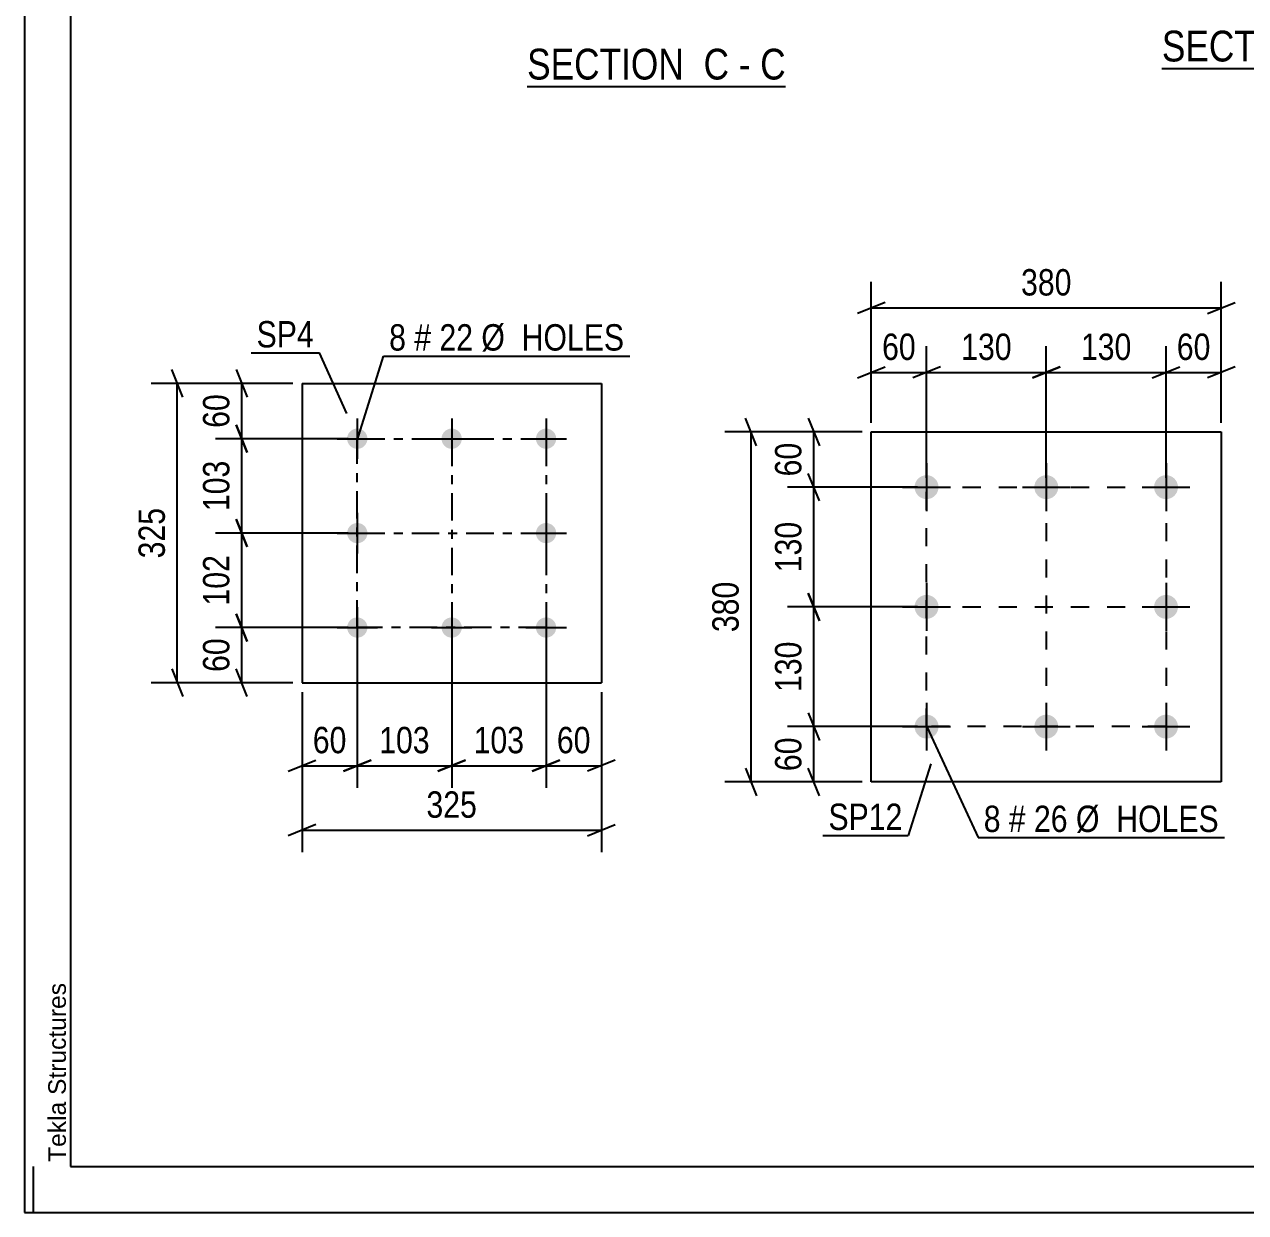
# Model space of a CAD drawing. Header units: millimetres. Extents: x 0 to 841, y 0 to 594.
# Drawn here: x 0 to 132.6, y 0 to 129 of the extents above; entities that cross this region are included whole.
import ezdxf

# ---------------------------------------------------------------- set-up
doc = ezdxf.new("R2010")
doc.units = ezdxf.units.MM
doc.linetypes.add('DXK_LINE_DOT2', pattern=[3.9198, 1.9599, -1.9599])
doc.linetypes.add('DXK_LINE_DOT3', pattern=[5.9187, 2.979, -0.9799, 0.9799, -0.9799])
doc.styles.add('Arial', font='arial.ttf', dxfattribs={"height": 0.2})
doc.styles.add('Arial Narrow', font='ARIALN.TTF', dxfattribs={"height": 0.2})

# ---------------------------------------------------------------- blocks, each defined once
blk = doc.blocks.new('Unknown-247646094-1133')
at = {"color": 5, "linetype": 'Continuous'}
for p, q in [((0, 594), (0, 0)), ((5, 589), (5, 5)), ((1, 0), (1, 5)), ((5, 5), (836, 5)), ((0, 0), (841, 0))]:
    blk.add_line(p, q, dxfattribs=at)
at = {"color": 174, "linetype": 'Continuous', "style": 'Arial'}
blk.add_text('Tekla Structures', height=1.9102, rotation=90, dxfattribs=at).set_placement((4.5, 5.5))
blk = doc.blocks.new('Unknown-247646094-13 - 1834')
at = {"color": 6, "linetype": 'Continuous'}
blk.add_line((54.58, 122.27), (82.65, 122.27), dxfattribs=at)
at = {"color": 0, "linetype": 'Continuous'}
for points in [[(72.69, 123.02), (72.69, 126.52), (54.58, 126.52), (54.58, 123.02)], [(76.51, 123.02), (76.51, 126.52), (73.74, 126.52), (73.74, 123.02)], [(78.84, 123.02), (78.84, 126.52), (77.56, 126.52), (77.56, 123.02)], [(82.65, 123.02), (82.65, 126.52), (79.89, 126.52), (79.89, 123.02)]]:
    blk.add_wipeout(points, dxfattribs=at)
at = {"color": 7, "linetype": 'Continuous', "style": 'Arial Narrow'}
for s, p in [('SECTION ', (54.58, 123.02)), ('C', (73.74, 123.02)), ('C', (79.89, 123.02)), ('-', (77.56, 123.02))]:
    blk.add_text(s, height=3.34, dxfattribs=at).set_placement(p)
blk = doc.blocks.new('Unknown-247646094-14 - 1659')
at = {"color": 6, "linetype": 'Continuous'}
blk.add_line((123.5, 124.23), (151.57, 124.23), dxfattribs=at)
at = {"color": 0, "linetype": 'Continuous'}
for points in [[(141.61, 124.98), (141.61, 128.48), (123.5, 128.48), (123.5, 124.98)], [(145.42, 124.98), (145.42, 128.48), (142.66, 128.48), (142.66, 124.98)], [(147.75, 124.98), (147.75, 128.48), (146.47, 128.48), (146.47, 124.98)], [(151.57, 124.98), (151.57, 128.48), (148.8, 128.48), (148.8, 124.98)]]:
    blk.add_wipeout(points, dxfattribs=at)
at = {"color": 7, "linetype": 'Continuous', "style": 'Arial Narrow'}
for s, p in [('SECTION ', (123.5, 124.98)), ('D', (142.66, 124.98)), ('D', (148.8, 124.98)), ('-', (146.47, 124.98))]:
    blk.add_text(s, height=3.34, dxfattribs=at).set_placement(p)
blk = doc.blocks.new('Part-247646094-4724 - 4685')
at = {"color": 2, "linetype": 'Continuous'}
for p, q in [((91.95, 46.76), (91.95, 84.76)), ((91.95, 84.76), (129.95, 84.76)), ((129.95, 84.76), (129.95, 46.76)), ((129.95, 46.76), (91.95, 46.76))]:
    blk.add_line(p, q, dxfattribs=at)
blk = doc.blocks.new('Bolt-247646094-4719 - 4685')
at = {"linetype": 'Continuous'}
for points in [[(97.95, 80.06, -1), (97.95, 77.46, -1)], [(110.95, 80.06, -1), (110.95, 77.46, -1)], [(123.95, 80.06, -1), (123.95, 77.46, -1)], [(97.95, 67.06, -1), (97.95, 64.46, -1)], [(123.95, 67.06, -1), (123.95, 64.46, -1)], [(97.95, 54.06, -1), (97.95, 51.46, -1)], [(110.95, 54.06, -1), (110.95, 51.46, -1)], [(123.95, 54.06, -1), (123.95, 51.46, -1)]]:
    blk.add_hatch(color=1, dxfattribs=at).paths.add_polyline_path(points)
at = {"color": 1, "linetype": 'Continuous'}
for p, q in [((97.95, 81.36), (97.95, 76.16)), ((110.95, 81.36), (110.95, 76.16)), ((123.95, 81.36), (123.95, 76.16)), ((95.35, 78.76), (100.55, 78.76)), ((108.35, 78.76), (113.55, 78.76)), ((121.35, 78.76), (126.55, 78.76)), ((97.95, 68.36), (97.95, 63.16)), ((123.95, 68.36), (123.95, 63.16)), ((95.35, 65.76), (100.55, 65.76)), ((121.35, 65.76), (126.55, 65.76)), ((97.95, 55.36), (97.95, 50.16)), ((110.95, 55.36), (110.95, 50.16)), ((123.95, 55.36), (123.95, 50.16)), ((95.35, 52.76), (100.55, 52.76)), ((108.35, 52.76), (113.55, 52.76)), ((121.35, 52.76), (126.55, 52.76))]:
    blk.add_line(p, q, dxfattribs=at)
blk = doc.blocks.new('Bolt-247646094-4416 - 4382')
at = {"linetype": 'Continuous'}
for points in [[(36.14, 85.12, -1), (36.14, 82.92, -1)], [(46.39, 85.12, -1), (46.39, 82.92, -1)], [(56.64, 85.12, -1), (56.64, 82.92, -1)], [(36.14, 74.87, -1), (36.14, 72.67, -1)], [(56.64, 74.87, -1), (56.64, 72.67, -1)], [(36.14, 64.62, -1), (36.14, 62.42, -1)], [(46.39, 64.62, -1), (46.39, 62.42, -1)], [(56.64, 64.62, -1), (56.64, 62.42, -1)]]:
    blk.add_hatch(color=1, dxfattribs=at).paths.add_polyline_path(points)
at = {"color": 1, "linetype": 'Continuous'}
for p, q in [((36.14, 86.22), (36.14, 81.82)), ((46.39, 86.22), (46.39, 81.82)), ((56.64, 86.22), (56.64, 81.82)), ((33.94, 84.02), (38.34, 84.02)), ((44.19, 84.02), (48.59, 84.02)), ((54.44, 84.02), (58.84, 84.02)), ((36.14, 75.97), (36.14, 71.57)), ((56.64, 75.97), (56.64, 71.57)), ((33.94, 73.77), (38.34, 73.77)), ((54.44, 73.77), (58.84, 73.77)), ((36.14, 65.72), (36.14, 61.32)), ((46.39, 65.72), (46.39, 61.32)), ((56.64, 65.72), (56.64, 61.32)), ((33.94, 63.52), (38.34, 63.52)), ((44.19, 63.52), (48.59, 63.52)), ((54.44, 63.52), (58.84, 63.52))]:
    blk.add_line(p, q, dxfattribs=at)
blk = doc.blocks.new('Part-247646094-4421 - 4382')
at = {"color": 2, "linetype": 'Continuous'}
for p, q in [((30.14, 90.02), (30.14, 57.52)), ((30.14, 90.02), (62.64, 90.02)), ((62.64, 90.02), (62.64, 57.52)), ((30.14, 57.52), (62.64, 57.52))]:
    blk.add_line(p, q, dxfattribs=at)
blk = doc.blocks.new('Rectangle-247646094-28038 - 4685')
at = {"color": 1, "linetype": 'DXK_LINE_DOT2'}
blk.add_lwpolyline([(97.95, 78.76), (123.95, 78.76), (123.95, 52.76), (97.95, 52.76), (97.95, 78.76)], close=True, dxfattribs=at)
blk = doc.blocks.new('Rectangle-247646094-4510 - 4382')
at = {"color": 1, "linetype": 'DXK_LINE_DOT3'}
blk.add_lwpolyline([(36.14, 84.02), (56.64, 84.02), (56.64, 63.52), (36.14, 63.52), (36.14, 84.02)], close=True, dxfattribs=at)
blk = doc.blocks.new('Line-247646094-28048 - 4685')
at = {"color": 1, "linetype": 'DXK_LINE_DOT2'}
blk.add_line((97.95, 65.76), (123.95, 65.76), dxfattribs=at)
blk = doc.blocks.new('Line-247646094-4503 - 4382')
at = {"color": 1, "linetype": 'DXK_LINE_DOT3'}
blk.add_line((46.39, 84.02), (46.39, 63.52), dxfattribs=at)
blk = doc.blocks.new('Line-247646094-28055 - 4685')
at = {"color": 1, "linetype": 'DXK_LINE_DOT2'}
blk.add_line((110.95, 78.76), (110.95, 52.76), dxfattribs=at)
blk = doc.blocks.new('Line-247646094-4495 - 4382')
at = {"color": 1, "linetype": 'DXK_LINE_DOT3'}
blk.add_line((36.14, 73.77), (56.64, 73.77), dxfattribs=at)
blk = doc.blocks.new('StraightDimension-247646094-27957 - 4685')
at = {"color": 7, "linetype": 'Continuous'}
for p, q in [((123.95, 79.76), (123.95, 94.07)), ((129.95, 85.76), (129.95, 94.07)), ((122.45, 90.62), (125.45, 91.82)), ((131.45, 91.82), (128.45, 90.62)), ((123.95, 91.22), (129.95, 91.22))]:
    blk.add_line(p, q, dxfattribs=at)
at = {"color": 0}
blk.add_wipeout([(129.38, 91.97), (129.38, 96.17), (124.52, 96.17), (124.52, 91.97)], dxfattribs=at)
at = {"color": 3, "style": 'Arial Narrow'}
blk.add_text('60', height=2.863, dxfattribs=at).set_placement((125.12, 92.57))
blk = doc.blocks.new('StraightDimension-247646094-27958 - 4685')
at = {"color": 7, "linetype": 'Continuous'}
for p, q in [((110.95, 79.76), (110.95, 94.07)), ((123.95, 79.76), (123.95, 94.07)), ((112.45, 91.82), (109.45, 90.62)), ((122.45, 90.62), (125.45, 91.82)), ((110.95, 91.22), (123.95, 91.22))]:
    blk.add_line(p, q, dxfattribs=at)
at = {"color": 0}
blk.add_wipeout([(120.79, 91.97), (120.79, 96.17), (114.11, 96.17), (114.11, 91.97)], dxfattribs=at)
at = {"color": 3, "style": 'Arial Narrow'}
blk.add_text('130', height=2.863, dxfattribs=at).set_placement((114.71, 92.57))
blk = doc.blocks.new('StraightDimension-247646094-27959 - 4685')
at = {"color": 7, "linetype": 'Continuous'}
for p, q in [((97.95, 79.76), (97.95, 94.07)), ((110.95, 79.76), (110.95, 94.07)), ((99.45, 91.82), (96.45, 90.62)), ((109.45, 90.62), (112.45, 91.82)), ((97.95, 91.22), (110.95, 91.22))]:
    blk.add_line(p, q, dxfattribs=at)
at = {"color": 0}
blk.add_wipeout([(107.79, 91.97), (107.79, 96.17), (101.11, 96.17), (101.11, 91.97)], dxfattribs=at)
at = {"color": 3, "style": 'Arial Narrow'}
blk.add_text('130', height=2.863, dxfattribs=at).set_placement((101.71, 92.57))
blk = doc.blocks.new('StraightDimension-247646094-27960 - 4685')
at = {"color": 7, "linetype": 'Continuous'}
for p, q in [((91.95, 85.76), (91.95, 94.07)), ((97.95, 79.76), (97.95, 94.07)), ((90.45, 90.62), (93.45, 91.82)), ((99.45, 91.82), (96.45, 90.62)), ((91.95, 91.22), (97.95, 91.22))]:
    blk.add_line(p, q, dxfattribs=at)
at = {"color": 0}
blk.add_wipeout([(97.38, 91.97), (97.38, 96.17), (92.52, 96.17), (92.52, 91.97)], dxfattribs=at)
at = {"color": 3, "style": 'Arial Narrow'}
blk.add_text('60', height=2.863, dxfattribs=at).set_placement((93.12, 92.57))
blk = doc.blocks.new('StraightDimension-247646094-27982 - 4685')
at = {"color": 7, "linetype": 'Continuous'}
for p, q in [((91.95, 85.76), (91.95, 101.07)), ((129.95, 85.76), (129.95, 101.07)), ((93.45, 98.82), (90.45, 97.62)), ((91.95, 98.22), (129.95, 98.22)), ((128.45, 97.62), (131.45, 98.82))]:
    blk.add_line(p, q, dxfattribs=at)
at = {"color": 0}
blk.add_wipeout([(114.29, 98.97), (114.29, 103.17), (107.61, 103.17), (107.61, 98.97)], dxfattribs=at)
at = {"color": 3, "style": 'Arial Narrow'}
blk.add_text('380', height=2.863, dxfattribs=at).set_placement((108.21, 99.57))
blk = doc.blocks.new('StraightDimension-247646094-28003 - 4685')
at = {"color": 7, "linetype": 'Continuous'}
for p, q in [((85.11, 86.26), (86.31, 83.26)), ((90.95, 84.76), (82.86, 84.76)), ((85.71, 78.76), (85.71, 84.76)), ((86.31, 77.26), (85.11, 80.26)), ((96.95, 78.76), (82.86, 78.76))]:
    blk.add_line(p, q, dxfattribs=at)
at = {"color": 0}
blk.add_wipeout([(84.96, 84.19), (80.76, 84.19), (80.76, 79.33), (84.96, 79.33)], dxfattribs=at)
at = {"color": 3, "style": 'Arial Narrow'}
blk.add_text('60', height=2.863, rotation=90.0002, dxfattribs=at).set_placement((84.36, 79.93))
blk = doc.blocks.new('StraightDimension-247646094-28004 - 4685')
at = {"color": 7, "linetype": 'Continuous'}
for p, q in [((86.31, 77.26), (85.11, 80.26)), ((96.95, 78.76), (82.86, 78.76)), ((85.71, 65.76), (85.71, 78.76)), ((85.11, 67.26), (86.31, 64.26)), ((96.95, 65.76), (82.86, 65.76))]:
    blk.add_line(p, q, dxfattribs=at)
at = {"color": 0}
blk.add_wipeout([(84.96, 75.6), (80.76, 75.6), (80.76, 68.92), (84.96, 68.92)], dxfattribs=at)
at = {"color": 3, "style": 'Arial Narrow'}
blk.add_text('130', height=2.863, rotation=90.0002, dxfattribs=at).set_placement((84.36, 69.52))
blk = doc.blocks.new('StraightDimension-247646094-28005 - 4685')
at = {"color": 7, "linetype": 'Continuous'}
for p, q in [((86.31, 64.26), (85.11, 67.26)), ((96.95, 65.76), (82.86, 65.76)), ((85.71, 52.76), (85.71, 65.76)), ((85.11, 54.26), (86.31, 51.26)), ((96.95, 52.76), (82.86, 52.76))]:
    blk.add_line(p, q, dxfattribs=at)
at = {"color": 0}
blk.add_wipeout([(84.96, 62.6), (80.76, 62.6), (80.76, 55.92), (84.96, 55.92)], dxfattribs=at)
at = {"color": 3, "style": 'Arial Narrow'}
blk.add_text('130', height=2.863, rotation=90.0002, dxfattribs=at).set_placement((84.36, 56.52))
blk = doc.blocks.new('StraightDimension-247646094-28006 - 4685')
at = {"color": 7, "linetype": 'Continuous'}
for p, q in [((85.11, 54.26), (86.31, 51.26)), ((96.95, 52.76), (82.86, 52.76)), ((85.71, 46.76), (85.71, 52.76)), ((86.31, 45.26), (85.11, 48.26)), ((90.95, 46.76), (82.86, 46.76))]:
    blk.add_line(p, q, dxfattribs=at)
at = {"color": 0}
blk.add_wipeout([(84.96, 52.19), (80.76, 52.19), (80.76, 47.33), (84.96, 47.33)], dxfattribs=at)
at = {"color": 3, "style": 'Arial Narrow'}
blk.add_text('60', height=2.863, rotation=90.0002, dxfattribs=at).set_placement((84.36, 47.93))
blk = doc.blocks.new('StraightDimension-247646094-28028 - 4685')
at = {"color": 7, "linetype": 'Continuous'}
for p, q in [((79.5, 83.26), (78.3, 86.26)), ((90.95, 84.76), (76.05, 84.76)), ((78.9, 46.76), (78.9, 84.76)), ((78.3, 48.26), (79.5, 45.26)), ((90.95, 46.76), (76.05, 46.76))]:
    blk.add_line(p, q, dxfattribs=at)
at = {"color": 0}
blk.add_wipeout([(78.15, 69.1), (73.95, 69.1), (73.95, 62.42), (78.15, 62.42)], dxfattribs=at)
at = {"color": 3, "style": 'Arial Narrow'}
blk.add_text('380', height=2.863, rotation=90.0002, dxfattribs=at).set_placement((77.55, 63.02))
blk = doc.blocks.new('StraightDimension-247646094-6710 - 4382')
at = {"color": 7, "linetype": 'Continuous'}
for p, q in [((23, 85.52), (24.2, 82.52)), ((35.14, 84.02), (20.75, 84.02)), ((23.6, 73.77), (23.6, 84.02)), ((24.2, 72.27), (23, 75.27)), ((35.14, 73.77), (20.75, 73.77))]:
    blk.add_line(p, q, dxfattribs=at)
at = {"color": 0}
blk.add_wipeout([(22.85, 82.24), (18.65, 82.24), (18.65, 75.56), (22.85, 75.56)], dxfattribs=at)
at = {"color": 3, "style": 'Arial Narrow'}
blk.add_text('103', height=2.863, rotation=90.0002, dxfattribs=at).set_placement((22.25, 76.16))
blk = doc.blocks.new('StraightDimension-247646094-4435 - 4382')
at = {"color": 7, "linetype": 'Continuous'}
for p, q in [((56.64, 62.52), (56.64, 46.12)), ((62.64, 56.52), (62.64, 46.12)), ((55.14, 47.92), (58.14, 49.12)), ((64.14, 49.12), (61.14, 47.92)), ((56.64, 48.52), (62.64, 48.52))]:
    blk.add_line(p, q, dxfattribs=at)
at = {"color": 0}
blk.add_wipeout([(62.07, 49.27), (62.07, 53.47), (57.21, 53.47), (57.21, 49.27)], dxfattribs=at)
at = {"color": 3, "style": 'Arial Narrow'}
blk.add_text('60', height=2.863, dxfattribs=at).set_placement((57.81, 49.87))
blk = doc.blocks.new('StraightDimension-247646094-4424 - 4382')
at = {"color": 7, "linetype": 'Continuous'}
for p, q in [((30.14, 56.52), (30.14, 39.12)), ((62.64, 56.52), (62.64, 39.12)), ((31.64, 42.12), (28.64, 40.92)), ((30.14, 41.52), (62.64, 41.52)), ((61.14, 40.92), (64.14, 42.12))]:
    blk.add_line(p, q, dxfattribs=at)
at = {"color": 0}
blk.add_wipeout([(49.73, 42.27), (49.73, 46.47), (43.05, 46.47), (43.05, 42.27)], dxfattribs=at)
at = {"color": 3, "style": 'Arial Narrow'}
blk.add_text('325', height=2.863, dxfattribs=at).set_placement((43.65, 42.87))
blk = doc.blocks.new('StraightDimension-247646094-4485 - 4382')
at = {"color": 7, "linetype": 'Continuous'}
for p, q in [((23, 91.52), (24.2, 88.52)), ((29.14, 90.02), (20.75, 90.02)), ((23.6, 84.02), (23.6, 90.02)), ((24.2, 82.52), (23, 85.52)), ((35.14, 84.02), (20.75, 84.02))]:
    blk.add_line(p, q, dxfattribs=at)
at = {"color": 0}
blk.add_wipeout([(22.85, 89.45), (18.65, 89.45), (18.65, 84.6), (22.85, 84.6)], dxfattribs=at)
at = {"color": 3, "style": 'Arial Narrow'}
blk.add_text('60', height=2.863, rotation=90.0002, dxfattribs=at).set_placement((22.25, 85.2))
blk = doc.blocks.new('StraightDimension-247646094-4449 - 4382')
at = {"color": 7, "linetype": 'Continuous'}
for p, q in [((36.14, 62.52), (36.14, 46.12)), ((30.14, 56.52), (30.14, 46.12)), ((28.64, 47.92), (31.64, 49.12)), ((37.64, 49.12), (34.64, 47.92)), ((30.14, 48.52), (36.14, 48.52))]:
    blk.add_line(p, q, dxfattribs=at)
at = {"color": 0}
blk.add_wipeout([(35.57, 49.27), (35.57, 53.47), (30.71, 53.47), (30.71, 49.27)], dxfattribs=at)
at = {"color": 3, "style": 'Arial Narrow'}
blk.add_text('60', height=2.863, dxfattribs=at).set_placement((31.31, 49.87))
blk = doc.blocks.new('StraightDimension-247646094-4460 - 4382')
at = {"color": 7, "linetype": 'Continuous'}
for p, q in [((17.2, 88.52), (16, 91.52)), ((29.14, 90.02), (13.75, 90.02)), ((16.6, 57.52), (16.6, 90.02)), ((16, 59.02), (17.2, 56.02)), ((29.14, 57.52), (13.75, 57.52))]:
    blk.add_line(p, q, dxfattribs=at)
at = {"color": 0}
blk.add_wipeout([(15.85, 77.12), (11.65, 77.12), (11.65, 70.43), (15.85, 70.43)], dxfattribs=at)
at = {"color": 3, "style": 'Arial Narrow'}
blk.add_text('325', height=2.863, rotation=90.0002, dxfattribs=at).set_placement((15.25, 71.03))
blk = doc.blocks.new('StraightDimension-247646094-4471 - 4382')
at = {"color": 7, "linetype": 'Continuous'}
for p, q in [((23, 65.02), (24.2, 62.02)), ((35.14, 63.52), (20.75, 63.52)), ((23.6, 57.52), (23.6, 63.52)), ((24.2, 56.02), (23, 59.02)), ((29.14, 57.52), (20.75, 57.52))]:
    blk.add_line(p, q, dxfattribs=at)
at = {"color": 0}
blk.add_wipeout([(22.85, 62.95), (18.65, 62.95), (18.65, 58.1), (22.85, 58.1)], dxfattribs=at)
at = {"color": 3, "style": 'Arial Narrow'}
blk.add_text('60', height=2.863, rotation=90.0002, dxfattribs=at).set_placement((22.25, 58.7))
blk = doc.blocks.new('StraightDimension-247646094-6686 - 4382')
at = {"color": 7, "linetype": 'Continuous'}
for p, q in [((36.14, 62.52), (36.14, 46.12)), ((46.39, 62.52), (46.39, 46.12)), ((34.64, 47.92), (37.64, 49.12)), ((47.89, 49.12), (44.89, 47.92)), ((36.14, 48.52), (46.39, 48.52))]:
    blk.add_line(p, q, dxfattribs=at)
at = {"color": 0}
blk.add_wipeout([(44.61, 49.27), (44.61, 53.47), (37.92, 53.47), (37.92, 49.27)], dxfattribs=at)
at = {"color": 3, "style": 'Arial Narrow'}
blk.add_text('103', height=2.863, dxfattribs=at).set_placement((38.52, 49.87))
blk = doc.blocks.new('StraightDimension-247646094-6688 - 4382')
at = {"color": 7, "linetype": 'Continuous'}
for p, q in [((46.39, 62.52), (46.39, 46.12)), ((56.64, 62.52), (56.64, 46.12)), ((44.89, 47.92), (47.89, 49.12)), ((58.14, 49.12), (55.14, 47.92)), ((46.39, 48.52), (56.64, 48.52))]:
    blk.add_line(p, q, dxfattribs=at)
at = {"color": 0}
blk.add_wipeout([(54.86, 49.27), (54.86, 53.47), (48.17, 53.47), (48.17, 49.27)], dxfattribs=at)
at = {"color": 3, "style": 'Arial Narrow'}
blk.add_text('103', height=2.863, dxfattribs=at).set_placement((48.77, 49.87))
blk = doc.blocks.new('StraightDimension-247646094-6708 - 4382')
at = {"color": 7, "linetype": 'Continuous'}
for p, q in [((23, 75.27), (24.2, 72.27)), ((35.14, 73.77), (20.75, 73.77)), ((23.6, 63.52), (23.6, 73.77)), ((24.2, 62.02), (23, 65.02)), ((35.14, 63.52), (20.75, 63.52))]:
    blk.add_line(p, q, dxfattribs=at)
at = {"color": 0}
blk.add_wipeout([(22.85, 71.99), (18.65, 71.99), (18.65, 65.31), (22.85, 65.31)], dxfattribs=at)
at = {"color": 3, "style": 'Arial Narrow'}
blk.add_text('102', height=2.863, rotation=90.0002, dxfattribs=at).set_placement((22.25, 65.91))
blk = doc.blocks.new('Mark-247646094-4715 - 4685')
at = {"color": 0}
for points in [[(105.98, 41.32), (105.98, 44.32), (104.16, 44.32), (104.16, 41.32)], [(108.71, 41.32), (108.71, 44.32), (106.88, 44.32), (106.88, 41.32)], [(113.27, 41.32), (113.27, 44.32), (109.61, 44.32), (109.61, 41.32)], [(129.7, 41.32), (129.7, 44.32), (114.17, 44.32), (114.17, 41.32)]]:
    blk.add_wipeout(points, dxfattribs=at)
for points in [[(105.98, 41.32), (105.98, 44.32), (104.16, 44.32), (104.16, 41.32)], [(108.71, 41.32), (108.71, 44.32), (106.88, 44.32), (106.88, 41.32)], [(113.27, 41.32), (113.27, 44.32), (109.61, 44.32), (109.61, 41.32)], [(129.7, 41.32), (129.7, 44.32), (114.17, 44.32), (114.17, 41.32)]]:
    blk.add_wipeout(points, dxfattribs=at)
at = {"color": 7, "linetype": 'Continuous'}
for p, q in [((98.02, 52.67), (103.56, 40.72)), ((103.56, 40.72), (130.3, 40.72))]:
    blk.add_line(p, q, dxfattribs=at)
at = {"color": 3, "style": 'Arial Narrow'}
for s, height, p in [('8', 2.86, (104.16, 41.32)), ('#', 2.86, (106.88, 41.32)), ('26', 2.863, (109.61, 41.32)), ('Ø  HOLES', 2.863, (114.17, 41.32))]:
    blk.add_text(s, height=height, dxfattribs=at).set_placement(p)
blk = doc.blocks.new('Mark-247646094-4720 - 4685')
at = {"color": 0}
blk.add_wipeout([(95.34, 41.54), (95.34, 44.54), (87.3, 44.54), (87.3, 41.54)], dxfattribs=at)
blk.add_wipeout([(95.34, 41.54), (95.34, 44.54), (87.3, 44.54), (87.3, 41.54)], dxfattribs=at)
at = {"color": 30, "linetype": 'Continuous'}
for p in [(98.4, 48.72), (86.7, 40.94)]:
    blk.add_line(p, (95.94, 40.94), dxfattribs=at)
at = {"color": 3, "style": 'Arial Narrow'}
blk.add_text('SP12', height=2.863, dxfattribs=at).set_placement((87.3, 41.54))
blk = doc.blocks.new('Mark-247646094-4412 - 4382')
at = {"color": 0}
for points in [[(41.43, 93.59), (41.43, 96.59), (39.6, 96.59), (39.6, 93.59)], [(44.16, 93.59), (44.16, 96.59), (42.33, 96.59), (42.33, 93.59)], [(48.71, 93.59), (48.71, 96.59), (45.06, 96.59), (45.06, 93.59)], [(65.14, 93.59), (65.14, 96.59), (49.61, 96.59), (49.61, 93.59)]]:
    blk.add_wipeout(points, dxfattribs=at)
for points in [[(41.43, 93.59), (41.43, 96.59), (39.6, 96.59), (39.6, 93.59)], [(44.16, 93.59), (44.16, 96.59), (42.33, 96.59), (42.33, 93.59)], [(48.71, 93.59), (48.71, 96.59), (45.06, 96.59), (45.06, 93.59)], [(65.14, 93.59), (65.14, 96.59), (49.61, 96.59), (49.61, 93.59)]]:
    blk.add_wipeout(points, dxfattribs=at)
at = {"color": 7, "linetype": 'Continuous'}
for p, q in [((36.12, 83.82), (39, 92.99)), ((39, 92.99), (65.74, 92.99))]:
    blk.add_line(p, q, dxfattribs=at)
at = {"color": 3, "style": 'Arial Narrow'}
for s, height, p in [('8', 2.86, (39.6, 93.59)), ('#', 2.86, (42.33, 93.59)), ('22', 2.863, (45.06, 93.59)), ('Ø  HOLES', 2.863, (49.61, 93.59))]:
    blk.add_text(s, height=height, dxfattribs=at).set_placement(p)
blk = doc.blocks.new('Mark-247646094-4417 - 4382')
at = {"color": 0}
blk.add_wipeout([(31.42, 93.93), (31.42, 96.93), (25.21, 96.93), (25.21, 93.93)], dxfattribs=at)
blk.add_wipeout([(31.42, 93.93), (31.42, 96.93), (25.21, 96.93), (25.21, 93.93)], dxfattribs=at)
at = {"color": 30, "linetype": 'Continuous'}
for p in [(24.61, 93.33), (34.99, 86.75)]:
    blk.add_line(p, (32.02, 93.33), dxfattribs=at)
at = {"color": 3, "style": 'Arial Narrow'}
blk.add_text('SP4', height=2.863, dxfattribs=at).set_placement((25.21, 93.93))

msp = doc.modelspace()

# ---------------------------------------------------------------- block references
for name in ['Unknown-247646094-1133', 'Part-247646094-4421 - 4382', 'Bolt-247646094-4416 - 4382', 'Rectangle-247646094-4510 - 4382', 'Line-247646094-4503 - 4382', 'Part-247646094-4724 - 4685', 'Bolt-247646094-4719 - 4685', 'Rectangle-247646094-28038 - 4685', 'Line-247646094-28055 - 4685', 'Line-247646094-4495 - 4382', 'Line-247646094-28048 - 4685']:
    msp.add_blockref(name, (0, 0))

# ---------------------------------------------------------------- next in the draw order: block references
for name in ['Unknown-247646094-14 - 1659', 'Unknown-247646094-13 - 1834', 'Mark-247646094-4412 - 4382', 'StraightDimension-247646094-27957 - 4685', 'StraightDimension-247646094-6710 - 4382', 'StraightDimension-247646094-4435 - 4382', 'Mark-247646094-4715 - 4685']:
    msp.add_blockref(name, (0, 0))

# ---------------------------------------------------------------- next in the draw order: block references
for name in ['StraightDimension-247646094-27958 - 4685', 'StraightDimension-247646094-4485 - 4382', 'StraightDimension-247646094-4424 - 4382']:
    msp.add_blockref(name, (0, 0))

# ---------------------------------------------------------------- next in the draw order: block references
for name in ['StraightDimension-247646094-27959 - 4685', 'StraightDimension-247646094-4449 - 4382']:
    msp.add_blockref(name, (0, 0))

# ---------------------------------------------------------------- next in the draw order: block references
for name in ['StraightDimension-247646094-27960 - 4685', 'StraightDimension-247646094-4460 - 4382']:
    msp.add_blockref(name, (0, 0))

# ---------------------------------------------------------------- next in the draw order: block references
for name in ['StraightDimension-247646094-27982 - 4685', 'Mark-247646094-4417 - 4382', 'StraightDimension-247646094-4471 - 4382']:
    msp.add_blockref(name, (0, 0))

# ---------------------------------------------------------------- next in the draw order: block references
for name in ['StraightDimension-247646094-28003 - 4685', 'StraightDimension-247646094-6686 - 4382']:
    msp.add_blockref(name, (0, 0))

# ---------------------------------------------------------------- next in the draw order: block references
for name in ['StraightDimension-247646094-28004 - 4685', 'StraightDimension-247646094-6708 - 4382', 'StraightDimension-247646094-6688 - 4382']:
    msp.add_blockref(name, (0, 0))

# ---------------------------------------------------------------- next in the draw order: block references
msp.add_blockref('StraightDimension-247646094-28005 - 4685', (0, 0))

# ---------------------------------------------------------------- next in the draw order: block references
msp.add_blockref('StraightDimension-247646094-28006 - 4685', (0, 0))

# ---------------------------------------------------------------- next in the draw order: block references
msp.add_blockref('StraightDimension-247646094-28028 - 4685', (0, 0))

# ---------------------------------------------------------------- next in the draw order: block references
msp.add_blockref('Mark-247646094-4720 - 4685', (0, 0))

doc.saveas('drawing.dxf')
